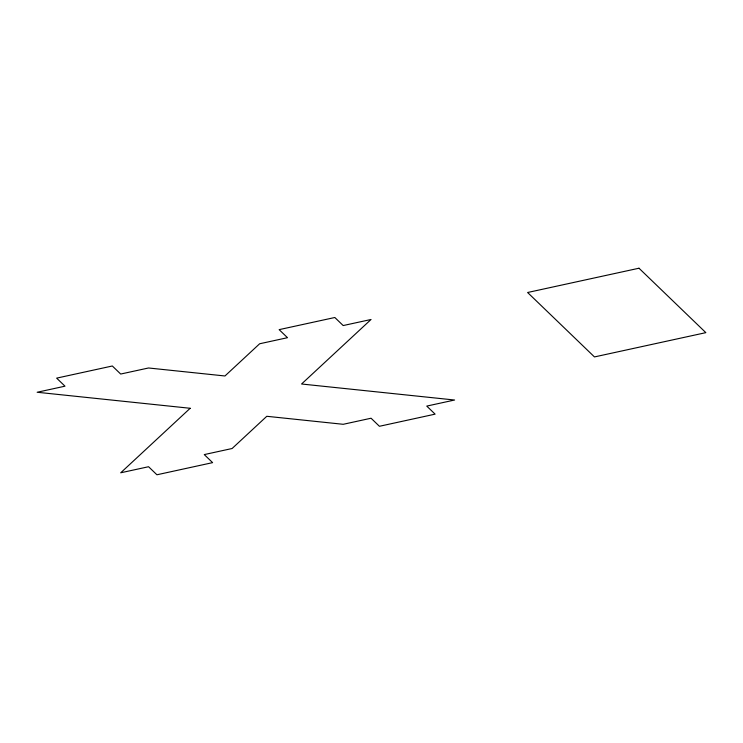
<?xml version="1.0" encoding="UTF-8"?>
<svg xmlns="http://www.w3.org/2000/svg" width="743" height="743" viewBox="0 0 743 743"><rect width="100%" height="100%" fill="white"/><g stroke="black" fill="none" stroke-linecap="round" stroke-linejoin="round"><path stroke-width="1.11" d="M190.18 408.279L120.719 472.789L148.563 466.725L156.922 474.777L212.619 462.638L204.26 454.586L232.104 448.512L266.793 416.294L343.22 424.299L371.063 418.225L379.422 426.287L435.11 414.148L426.751 406.087L454.605 400.022L301.565 384.001L371.036 319.49L343.182 325.555L334.824 317.502L279.136 329.641L287.495 337.694L259.641 343.768L224.962 375.977L148.535 367.98L120.691 374.045L112.332 365.993L56.635 378.131L64.994 386.184L37.15 392.258L190.18 408.279M638.989 268.223L527.604 292.501L594.465 356.928L705.85 332.65L638.989 268.223"/></g></svg>
